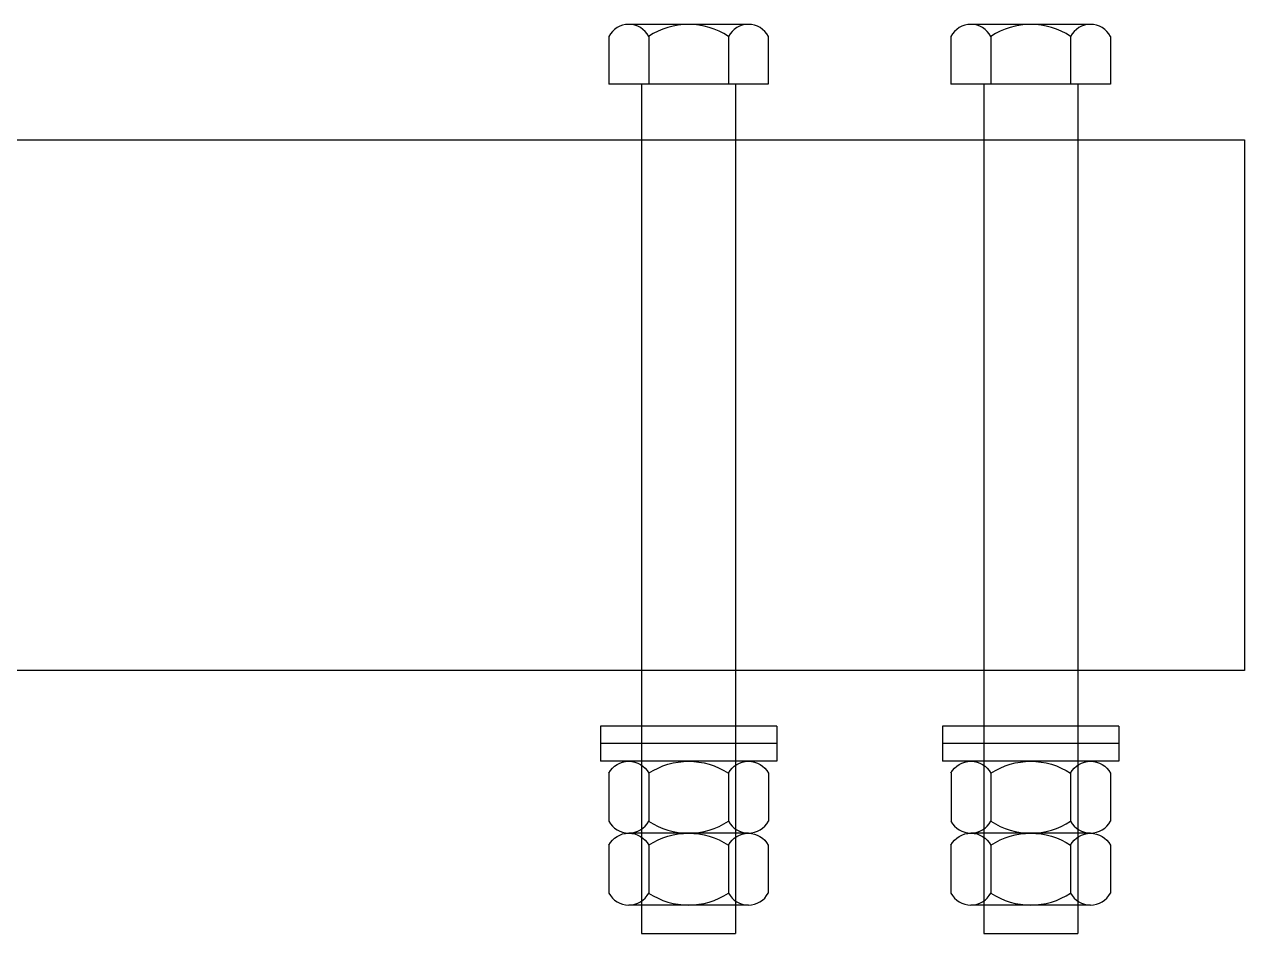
# Model space of a CAD drawing. Header units: millimetres. Extents: x -2430464 to 225692, y -180 to 1805330.
# Drawn here: x -667490.1 to -667204.8, y 491709.6 to 491922.1 of the extents above; entities that cross this region are included whole.
import ezdxf

# ---------------------------------------------------------------- set-up
doc = ezdxf.new("R2010")
doc.units = ezdxf.units.MM
doc.header["$LTSCALE"] = 1000
doc.layers.get('0').update_dxf_attribs({"linetype": 'CONTINUOUS'})

msp = doc.modelspace()

# ---------------------------------------------------------------- linework, layer by layer
for points in [[(-667344.13, 491919.33, 0.601071), (-667353.46, 491919.33, 0.601071)], [(-667325.48, 491919.33, 0.30051), (-667344.14, 491919.33, 0.30051)], [(-667316.16, 491919.33, 0.601071), (-667325.49, 491919.33, 0.601071)], [(-667264.13, 491919.33, 0.601071), (-667273.46, 491919.33, 0.601071)], [(-667245.48, 491919.33, 0.30051), (-667264.14, 491919.33, 0.30051)], [(-667236.16, 491919.33, 0.601071), (-667245.49, 491919.33, 0.601071)], [(-667353.46, 491747.08, -0.601071), (-667344.13, 491747.08, -0.601071)], [(-667344.14, 491747.08, -0.30051), (-667325.48, 491747.08, -0.30051)], [(-667325.49, 491747.08, -0.601071), (-667316.16, 491747.08, -0.601071)], [(-667273.46, 491747.08, -0.601071), (-667264.13, 491747.08, -0.601071)], [(-667264.14, 491747.08, -0.30051), (-667245.48, 491747.08, -0.30051)], [(-667245.49, 491747.08, -0.601071), (-667236.16, 491747.08, -0.601071)], [(-667353.46, 491735.89, 0.601071), (-667344.13, 491735.89, 0.601071)], [(-667344.14, 491735.89, 0.30051), (-667325.48, 491735.89, 0.30051)], [(-667325.49, 491735.89, 0.601071), (-667316.16, 491735.89, 0.601071)], [(-667273.46, 491735.89, 0.601071), (-667264.13, 491735.89, 0.601071)], [(-667264.14, 491735.89, 0.30051), (-667245.48, 491735.89, 0.30051)], [(-667245.49, 491735.89, 0.601071), (-667236.16, 491735.89, 0.601071)], [(-667353.46, 491730.28, -0.601071), (-667344.13, 491730.28, -0.601071)], [(-667344.14, 491730.28, -0.30051), (-667325.48, 491730.28, -0.30051)], [(-667325.49, 491730.28, -0.601071), (-667316.17, 491730.28, -0.601071)], [(-667273.46, 491730.28, -0.601071), (-667264.13, 491730.28, -0.601071)], [(-667264.14, 491730.28, -0.30051), (-667245.48, 491730.28, -0.30051)], [(-667245.49, 491730.28, -0.601071), (-667236.17, 491730.28, -0.601071)], [(-667353.46, 491719.09, 0.601071), (-667344.13, 491719.09, 0.601071)], [(-667344.14, 491719.09, 0.30051), (-667325.48, 491719.09, 0.30051)], [(-667325.49, 491719.09, 0.601071), (-667316.17, 491719.09, 0.601071)], [(-667273.46, 491719.09, 0.601071), (-667264.13, 491719.09, 0.601071)], [(-667264.14, 491719.09, 0.30051), (-667245.48, 491719.09, 0.30051)], [(-667245.49, 491719.09, 0.601071), (-667236.17, 491719.09, 0.601071)]]:
    msp.add_lwpolyline(points, format="xyb")
for points in [[(-667320.83, 491922.13), (-667348.79, 491922.13)], [(-667240.83, 491922.13), (-667268.79, 491922.13)], [(-667353.46, 491919.33), (-667353.46, 491908.13)], [(-667344.13, 491919.33), (-667344.13, 491908.13)], [(-667325.49, 491919.33), (-667325.49, 491908.13)], [(-667316.17, 491919.33), (-667316.17, 491908.13)], [(-667273.46, 491919.33), (-667273.46, 491908.13)], [(-667264.13, 491919.33), (-667264.13, 491908.13)], [(-667245.49, 491919.33), (-667245.49, 491908.13)], [(-667236.17, 491919.33), (-667236.17, 491908.13)], [(-667316.17, 491908.13), (-667353.46, 491908.13)], [(-667345.81, 491908.13), (-667345.81, 491709.61)], [(-667323.81, 491908.13), (-667323.81, 491709.61)], [(-667236.17, 491908.13), (-667273.46, 491908.13)], [(-667265.81, 491908.13), (-667265.81, 491709.61)], [(-667243.81, 491908.13), (-667243.81, 491709.61)], [(-667314.19, 491758.13), (-667355.44, 491758.13)], [(-667355.44, 491758.13), (-667355.44, 491754.01)], [(-667314.19, 491758.13), (-667314.19, 491754.01)], [(-667234.19, 491758.13), (-667275.44, 491758.13)], [(-667275.44, 491758.13), (-667275.44, 491754.01)], [(-667234.19, 491758.13), (-667234.19, 491754.01)], [(-667314.19, 491754.01), (-667355.44, 491754.01)], [(-667355.44, 491754.01), (-667355.44, 491749.88)], [(-667314.19, 491754.01), (-667355.44, 491754.01)], [(-667314.19, 491754.01), (-667314.19, 491749.88)], [(-667234.19, 491754.01), (-667275.44, 491754.01)], [(-667275.44, 491754.01), (-667275.44, 491749.88)], [(-667234.19, 491754.01), (-667275.44, 491754.01)], [(-667234.19, 491754.01), (-667234.19, 491749.88)], [(-667314.19, 491749.88), (-667355.44, 491749.88)], [(-667320.83, 491749.88), (-667348.79, 491749.88)], [(-667234.19, 491749.88), (-667275.44, 491749.88)], [(-667240.83, 491749.88), (-667268.79, 491749.88)], [(-667353.45, 491747.08), (-667353.45, 491735.88)], [(-667344.13, 491747.08), (-667344.13, 491735.88)], [(-667325.49, 491747.08), (-667325.49, 491735.88)], [(-667316.16, 491747.08), (-667316.16, 491735.88)], [(-667273.45, 491747.08), (-667273.45, 491735.88)], [(-667264.13, 491747.08), (-667264.13, 491735.88)], [(-667245.49, 491747.08), (-667245.49, 491735.88)], [(-667236.16, 491747.08), (-667236.16, 491735.88)], [(-667320.83, 491733.08), (-667348.8, 491733.08)], [(-667320.83, 491733.08), (-667348.79, 491733.08)], [(-667240.83, 491733.08), (-667268.8, 491733.08)], [(-667240.83, 491733.08), (-667268.79, 491733.08)], [(-667353.46, 491730.28), (-667353.46, 491719.08)], [(-667344.13, 491730.28), (-667344.13, 491719.08)], [(-667325.49, 491730.28), (-667325.49, 491719.08)], [(-667316.17, 491730.28), (-667316.17, 491719.08)], [(-667273.46, 491730.28), (-667273.46, 491719.08)], [(-667264.13, 491730.28), (-667264.13, 491719.08)], [(-667245.49, 491730.28), (-667245.49, 491719.08)], [(-667236.17, 491730.28), (-667236.17, 491719.08)], [(-667320.83, 491716.28), (-667348.8, 491716.28)], [(-667240.83, 491716.28), (-667268.8, 491716.28)], [(-667345.81, 491709.61), (-667323.81, 491709.61), (-667323.81, 491709.61)], [(-667265.81, 491709.61), (-667243.81, 491709.61), (-667243.81, 491709.61)]]:
    msp.add_lwpolyline(points)
at = {"color": 2}
msp.add_lwpolyline([(-668204.81, 491895.13), (-667204.81, 491895.13), (-667204.81, 491771.13), (-668204.81, 491771.13)], close=True, dxfattribs=at)

doc.saveas('drawing.dxf')
